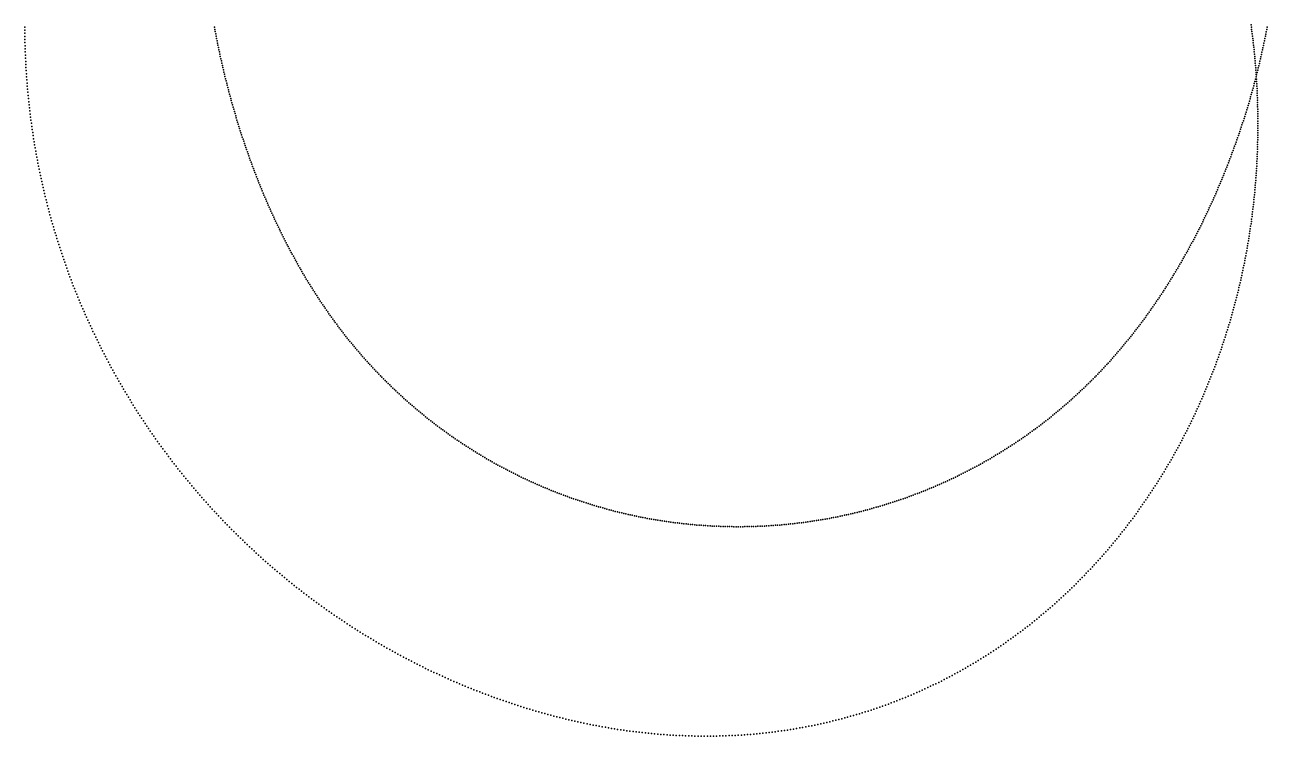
# Model space of a CAD drawing. Header units: metres. Extents: x -101 to 77, y -100 to 101.
# Drawn here: x -100.8 to 74.7, y -100.2 to 0.3 of the extents above; entities that cross this region are included whole.
import ezdxf

# ---------------------------------------------------------------- set-up
doc = ezdxf.new("R2010")
doc.units = ezdxf.units.M

msp = doc.modelspace()

# ---------------------------------------------------------------- linework, layer by layer
for p in [(-100.81, 0), (-100.81, 0), (72.45, 0.32), (72.45, 0.32), (-100.81, -0.44), (-100.81, -0.44), (-100.81, -0.88), (-100.81, -0.88), (-100.8, -1.32), (-100.8, -1.32), (-74.02, 0), (-73.96, -0.32), (-73.9, -0.64), (-73.84, -0.97), (-73.78, -1.29), (-73.72, -1.61), (72.49, 0), (72.49, 0), (72.53, -0.32), (72.53, -0.32), (72.57, -0.63), (72.57, -0.63), (72.61, -0.95), (72.61, -0.95), (72.65, -1.27), (72.65, -1.27), (72.69, -1.59), (72.69, -1.59), (74.4, -1.62), (74.47, -1.3), (74.53, -0.98), (74.6, -0.65), (74.66, -0.33), (74.72, 0), (-100.79, -1.76), (-100.79, -1.76), (-100.79, -2.2), (-100.79, -2.2), (-100.77, -2.64), (-100.77, -2.64), (-100.76, -3.08), (-100.76, -3.08), (-73.65, -1.93), (-73.59, -2.25), (-73.52, -2.57), (-73.46, -2.89), (-73.39, -3.2), (72.73, -1.9), (72.73, -1.9), (72.76, -2.22), (72.76, -2.22), (72.8, -2.54), (72.8, -2.54), (72.83, -2.86), (72.83, -2.86), (72.87, -3.18), (72.87, -3.18), (72.9, -3.5), (72.9, -3.5), (74.06, -3.23), (74.13, -2.91), (74.2, -2.59), (74.27, -2.27), (74.34, -1.95), (-100.75, -3.52), (-100.75, -3.52), (-100.73, -3.96), (-100.73, -3.96), (-100.71, -4.4), (-100.71, -4.4), (-100.69, -4.84), (-100.69, -4.84), (-73.32, -3.52), (-73.25, -3.84), (-73.19, -4.16), (-73.12, -4.47), (-73.04, -4.79), (-72.97, -5.1), (72.93, -3.82), (72.93, -3.82), (72.96, -4.14), (72.96, -4.14), (72.99, -4.46), (72.99, -4.46), (73.02, -4.79), (73.02, -4.79), (73.05, -5.11), (73.05, -5.11), (73.62, -5.15), (73.7, -4.83), (73.77, -4.51), (73.85, -4.19), (73.92, -3.87), (73.99, -3.55), (-100.67, -5.28), (-100.67, -5.28), (-100.65, -5.72), (-100.65, -5.72), (-100.62, -6.15), (-100.62, -6.15), (-100.59, -6.59), (-100.59, -6.59), (-72.9, -5.42), (-72.83, -5.73), (-72.75, -6.05), (-72.68, -6.36), (-72.6, -6.67), (-72.53, -6.98), (73.07, -5.43), (73.07, -5.43), (73.1, -5.75), (73.1, -5.75), (73.12, -6.08), (73.12, -6.08), (73.15, -6.4), (73.15, -6.4), (73.17, -6.72), (73.17, -6.72), (73.23, -6.73), (73.31, -6.41), (73.39, -6.1), (73.47, -5.78), (73.55, -5.47), (-100.56, -7.03), (-100.56, -7.03), (-100.53, -7.47), (-100.53, -7.47), (-100.5, -7.91), (-100.5, -7.91), (-100.46, -8.35), (-100.46, -8.35), (-72.45, -7.3), (-72.37, -7.61), (-72.29, -7.92), (-72.22, -8.23), (-72.14, -8.54), (72.74, -8.61), (72.82, -8.3), (72.9, -7.98), (72.99, -7.67), (73.07, -7.36), (73.15, -7.04), (73.19, -7.05), (73.19, -7.05), (73.21, -7.37), (73.21, -7.37), (73.23, -7.7), (73.23, -7.7), (73.25, -8.02), (73.25, -8.02), (73.27, -8.35), (73.27, -8.35), (73.29, -8.67), (73.29, -8.67), (-100.43, -8.79), (-100.43, -8.79), (-100.39, -9.22), (-100.39, -9.22), (-100.35, -9.66), (-100.35, -9.66), (-100.3, -10.1), (-100.3, -10.1), (-72.05, -8.85), (-71.97, -9.16), (-71.89, -9.46), (-71.81, -9.77), (-71.72, -10.08), (-71.64, -10.39), (72.21, -10.47), (72.3, -10.16), (72.39, -9.85), (72.48, -9.54), (72.56, -9.23), (72.65, -8.92), (73.3, -9), (73.3, -9), (73.32, -9.33), (73.32, -9.33), (73.33, -9.65), (73.33, -9.65), (73.34, -9.98), (73.34, -9.98), (73.35, -10.31), (73.35, -10.31), (-100.26, -10.54), (-100.26, -10.54), (-100.21, -10.97), (-100.21, -10.97), (-100.16, -11.41), (-100.16, -11.41), (-100.11, -11.85), (-100.11, -11.85), (-100.06, -12.29), (-100.06, -12.29), (-71.55, -10.69), (-71.47, -11), (-71.38, -11.31), (-71.29, -11.61), (-71.2, -11.92), (-71.11, -12.22), (71.75, -12.01), (71.84, -11.7), (71.93, -11.39), (72.03, -11.09), (72.12, -10.78), (73.37, -10.64), (73.37, -10.64), (73.38, -10.97), (73.38, -10.97), (73.38, -11.29), (73.38, -11.29), (73.39, -11.62), (73.39, -11.62), (73.4, -11.95), (73.4, -11.95), (73.4, -12.28), (73.4, -12.28), (-100, -12.72), (-100, -12.72), (-99.95, -13.16), (-99.95, -13.16), (-99.89, -13.59), (-99.89, -13.59), (-99.83, -14.03), (-99.83, -14.03), (-71.02, -12.52), (-70.93, -12.83), (-70.84, -13.13), (-70.75, -13.43), (-70.66, -13.73), (-70.56, -14.04), (71.16, -13.83), (71.26, -13.53), (71.36, -13.23), (71.46, -12.92), (71.56, -12.62), (71.65, -12.31), (73.41, -12.61), (73.41, -12.61), (73.41, -12.94), (73.41, -12.94), (73.41, -13.28), (73.41, -13.28), (73.41, -13.61), (73.41, -13.61), (73.41, -13.94), (73.41, -13.94), (-99.77, -14.47), (-99.77, -14.47), (-99.7, -14.9), (-99.7, -14.9), (-99.64, -15.34), (-99.64, -15.34), (-99.57, -15.77), (-99.57, -15.77), (-70.47, -14.34), (-70.37, -14.64), (-70.28, -14.94), (-70.18, -15.24), (-70.08, -15.54), (70.55, -15.64), (70.66, -15.34), (70.76, -15.04), (70.86, -14.74), (70.96, -14.44), (71.06, -14.14), (73.4, -15.27), (73.4, -15.27), (73.4, -15.6), (73.4, -15.6), (73.41, -14.27), (73.41, -14.27), (73.41, -14.6), (73.41, -14.6), (73.41, -14.93), (73.41, -14.93), (-99.5, -16.2), (-99.5, -16.2), (-99.43, -16.64), (-99.43, -16.64), (-99.35, -17.07), (-99.35, -17.07), (-99.28, -17.51), (-99.28, -17.51), (-69.98, -15.84), (-69.88, -16.13), (-69.78, -16.43), (-69.68, -16.73), (-69.58, -17.03), (-69.48, -17.32), (69.91, -17.43), (70.02, -17.13), (70.13, -16.84), (70.24, -16.54), (70.34, -16.24), (70.45, -15.94), (73.35, -17.27), (73.35, -17.27), (73.37, -16.94), (73.37, -16.94), (73.38, -16.27), (73.38, -16.27), (73.38, -16.6), (73.38, -16.6), (73.39, -15.93), (73.39, -15.93), (-99.2, -17.94), (-99.2, -17.94), (-99.12, -18.37), (-99.12, -18.37), (-99.04, -18.8), (-99.04, -18.8), (-98.96, -19.24), (-98.96, -19.24), (-69.37, -17.62), (-69.27, -17.91), (-69.17, -18.21), (-69.06, -18.5), (-68.95, -18.8), (-68.85, -19.09), (69.25, -19.2), (69.36, -18.91), (69.47, -18.61), (69.58, -18.32), (69.69, -18.02), (69.8, -17.73), (73.27, -19.29), (73.27, -19.29), (73.28, -18.95), (73.28, -18.95), (73.3, -18.62), (73.3, -18.62), (73.32, -18.28), (73.32, -18.28), (73.33, -17.94), (73.33, -17.94), (73.34, -17.61), (73.34, -17.61), (-98.87, -19.67), (-98.87, -19.67), (-98.79, -20.1), (-98.79, -20.1), (-98.7, -20.53), (-98.7, -20.53), (-98.61, -20.96), (-98.61, -20.96), (-68.74, -19.39), (-68.63, -19.68), (-68.52, -19.97), (-68.41, -20.26), (-68.3, -20.56), (-68.19, -20.85), (68.55, -20.96), (68.67, -20.67), (68.78, -20.37), (68.9, -20.08), (69.02, -19.79), (69.13, -19.5), (73.16, -20.98), (73.16, -20.98), (73.18, -20.64), (73.18, -20.64), (73.21, -20.3), (73.21, -20.3), (73.23, -19.96), (73.23, -19.96), (73.25, -19.63), (73.25, -19.63), (-98.51, -21.39), (-98.51, -21.39), (-98.42, -21.82), (-98.42, -21.82), (-98.32, -22.25), (-98.32, -22.25), (-98.23, -22.68), (-98.23, -22.68), (-68.07, -21.14), (-67.96, -21.43), (-67.85, -21.72), (-67.73, -22.01), (-67.61, -22.3), (-67.5, -22.58), (67.82, -22.69), (67.95, -22.4), (68.07, -22.12), (68.19, -21.83), (68.31, -21.54), (68.43, -21.25), (73.02, -22.67), (73.02, -22.67), (73.05, -22.33), (73.05, -22.33), (73.08, -22), (73.08, -22), (73.11, -21.66), (73.11, -21.66), (73.14, -21.32), (73.14, -21.32), (-98.13, -23.11), (-98.13, -23.11), (-98.02, -23.53), (-98.02, -23.53), (-97.92, -23.96), (-97.92, -23.96), (-97.81, -24.39), (-97.81, -24.39), (-67.38, -22.87), (-67.26, -23.16), (-67.14, -23.45), (-67.02, -23.73), (-66.9, -24.02), (-66.78, -24.31), (67.07, -24.41), (67.2, -24.13), (67.32, -23.84), (67.45, -23.55), (67.57, -23.27), (67.7, -22.98), (72.86, -24.38), (72.86, -24.38), (72.9, -24.04), (72.9, -24.04), (72.93, -23.7), (72.93, -23.7), (72.96, -23.36), (72.96, -23.36), (72.99, -23.01), (72.99, -23.01), (-97.71, -24.81), (-97.71, -24.81), (-97.6, -25.24), (-97.6, -25.24), (-97.49, -25.67), (-97.49, -25.67), (-97.37, -26.09), (-97.37, -26.09), (-66.66, -24.59), (-66.53, -24.88), (-66.41, -25.16), (-66.28, -25.44), (-66.16, -25.73), (-66.03, -26.01), (-65.9, -26.29), (66.28, -26.11), (66.42, -25.83), (66.55, -25.55), (66.68, -25.26), (66.81, -24.98), (66.94, -24.69), (72.66, -26.09), (72.66, -26.09), (72.71, -25.75), (72.71, -25.75), (72.75, -25.4), (72.75, -25.4), (72.79, -25.06), (72.79, -25.06), (72.82, -24.72), (72.82, -24.72), (-97.26, -26.52), (-97.26, -26.52), (-97.14, -26.94), (-97.14, -26.94), (-97.02, -27.36), (-97.02, -27.36), (-96.9, -27.79), (-96.9, -27.79), (-65.78, -26.58), (-65.65, -26.86), (-65.52, -27.14), (-65.39, -27.42), (-65.25, -27.7), (-65.12, -27.98), (65.33, -28.07), (65.47, -27.79), (65.61, -27.51), (65.74, -27.23), (65.88, -26.95), (66.02, -26.67), (66.15, -26.39), (72.44, -27.81), (72.44, -27.81), (72.49, -27.46), (72.49, -27.46), (72.53, -27.12), (72.53, -27.12), (72.58, -26.78), (72.58, -26.78), (72.62, -26.43), (72.62, -26.43), (-96.78, -28.21), (-96.78, -28.21), (-96.66, -28.63), (-96.66, -28.63), (-96.53, -29.05), (-96.53, -29.05), (-96.4, -29.47), (-96.4, -29.47), (-64.99, -28.26), (-64.85, -28.54), (-64.72, -28.81), (-64.58, -29.09), (-64.44, -29.37), (-64.31, -29.65), (64.49, -29.73), (64.63, -29.45), (64.77, -29.18), (64.91, -28.9), (65.05, -28.62), (65.19, -28.35), (72.18, -29.53), (72.18, -29.53), (72.23, -29.18), (72.23, -29.18), (72.29, -28.84), (72.29, -28.84), (72.34, -28.49), (72.34, -28.49), (72.39, -28.15), (72.39, -28.15), (-96.28, -29.89), (-96.28, -29.89), (-96.14, -30.31), (-96.14, -30.31), (-96.01, -30.73), (-96.01, -30.73), (-95.88, -31.15), (-95.88, -31.15), (-95.74, -31.57), (-95.74, -31.57), (-64.17, -29.92), (-64.03, -30.2), (-63.89, -30.47), (-63.74, -30.75), (-63.6, -31.02), (-63.46, -31.29), (-63.31, -31.57), (63.61, -31.37), (63.76, -31.1), (63.9, -30.82), (64.05, -30.55), (64.2, -30.28), (64.34, -30), (71.89, -31.26), (71.89, -31.26), (71.95, -30.91), (71.95, -30.91), (72.01, -30.57), (72.01, -30.57), (72.07, -30.22), (72.07, -30.22), (72.12, -29.87), (72.12, -29.87), (-95.6, -31.99), (-95.6, -31.99), (-95.46, -32.4), (-95.46, -32.4), (-95.32, -32.82), (-95.32, -32.82), (-95.17, -33.24), (-95.17, -33.24), (-63.17, -31.84), (-63.02, -32.11), (-62.87, -32.38), (-62.73, -32.65), (-62.58, -32.92), (-62.43, -33.19), (62.55, -33.26), (62.7, -32.99), (62.85, -32.72), (63.01, -32.45), (63.16, -32.18), (63.31, -31.91), (63.46, -31.64), (71.5, -33.34), (71.5, -33.34), (71.56, -32.99), (71.56, -32.99), (71.63, -32.64), (71.63, -32.64), (71.7, -32.3), (71.7, -32.3), (71.76, -31.95), (71.76, -31.95), (71.83, -31.6), (71.83, -31.6), (-95.03, -33.65), (-95.03, -33.65), (-94.88, -34.07), (-94.88, -34.07), (-94.73, -34.48), (-94.73, -34.48), (-94.58, -34.89), (-94.58, -34.89), (-62.28, -33.46), (-62.13, -33.73), (-61.97, -34), (-61.82, -34.27), (-61.66, -34.53), (-61.51, -34.8), (-61.35, -35.07), (61.6, -34.85), (61.76, -34.59), (61.92, -34.32), (62.08, -34.06), (62.23, -33.79), (62.39, -33.52), (71.13, -35.08), (71.13, -35.08), (71.21, -34.73), (71.21, -34.73), (71.28, -34.38), (71.28, -34.38), (71.35, -34.03), (71.35, -34.03), (71.43, -33.69), (71.43, -33.69), (-94.43, -35.3), (-94.43, -35.3), (-94.27, -35.72), (-94.27, -35.72), (-94.11, -36.13), (-94.11, -36.13), (-93.96, -36.54), (-93.96, -36.54), (-61.19, -35.33), (-61.04, -35.6), (-60.88, -35.86), (-60.72, -36.12), (-60.55, -36.38), (-60.39, -36.65), (60.46, -36.69), (60.63, -36.43), (60.79, -36.17), (60.96, -35.91), (61.12, -35.64), (61.28, -35.38), (61.44, -35.12), (70.73, -36.82), (70.73, -36.82), (70.82, -36.47), (70.82, -36.47), (70.9, -36.12), (70.9, -36.12), (70.98, -35.78), (70.98, -35.78), (71.05, -35.43), (71.05, -35.43), (-93.79, -36.95), (-93.79, -36.95), (-93.63, -37.36), (-93.63, -37.36), (-93.47, -37.76), (-93.47, -37.76), (-93.3, -38.17), (-93.3, -38.17), (-93.14, -38.58), (-93.14, -38.58), (-60.23, -36.91), (-60.06, -37.17), (-59.9, -37.43), (-59.73, -37.69), (-59.57, -37.95), (-59.4, -38.21), (-59.23, -38.46), (59.28, -38.5), (59.45, -38.24), (59.62, -37.98), (59.79, -37.72), (59.96, -37.47), (60.13, -37.21), (60.3, -36.95), (70.3, -38.57), (70.3, -38.57), (70.39, -38.22), (70.39, -38.22), (70.48, -37.87), (70.48, -37.87), (70.56, -37.52), (70.56, -37.52), (70.65, -37.17), (70.65, -37.17), (-92.97, -38.98), (-92.97, -38.98), (-92.8, -39.39), (-92.8, -39.39), (-92.62, -39.79), (-92.62, -39.79), (-92.45, -40.2), (-92.45, -40.2), (-59.06, -38.72), (-58.89, -38.98), (-58.72, -39.23), (-58.54, -39.49), (-58.37, -39.74), (-58.19, -39.99), (-58.02, -40.25), (58.05, -40.27), (58.23, -40.02), (58.4, -39.77), (58.58, -39.51), (58.76, -39.26), (58.93, -39.01), (59.1, -38.75), (69.83, -40.32), (69.83, -40.32), (69.93, -39.97), (69.93, -39.97), (70.02, -39.62), (70.02, -39.62), (70.11, -39.27), (70.11, -39.27), (70.21, -38.92), (70.21, -38.92), (-92.27, -40.6), (-92.27, -40.6), (-92.09, -41), (-92.09, -41), (-91.91, -41.4), (-91.91, -41.4), (-91.73, -41.8), (-91.73, -41.8), (-57.84, -40.5), (-57.66, -40.75), (-57.48, -41), (-57.3, -41.25), (-57.12, -41.5), (-56.94, -41.75), (-56.75, -42), (56.77, -42.01), (56.96, -41.76), (57.14, -41.52), (57.33, -41.27), (57.51, -41.02), (57.69, -40.77), (57.87, -40.52), (69.32, -42.07), (69.32, -42.07), (69.43, -41.72), (69.43, -41.72), (69.53, -41.37), (69.53, -41.37), (69.63, -41.02), (69.63, -41.02), (69.73, -40.67), (69.73, -40.67), (-91.55, -42.2), (-91.55, -42.2), (-91.36, -42.6), (-91.36, -42.6), (-91.18, -43), (-91.18, -43), (-90.99, -43.4), (-90.99, -43.4), (-90.8, -43.8), (-90.8, -43.8), (-56.57, -42.24), (-56.38, -42.49), (-56.2, -42.73), (-56.01, -42.98), (-55.82, -43.22), (-55.63, -43.47), (-55.44, -43.71), (55.45, -43.72), (55.64, -43.47), (55.84, -43.23), (56.02, -42.99), (56.21, -42.75), (56.4, -42.5), (56.59, -42.26), (68.78, -43.82), (68.78, -43.82), (68.89, -43.47), (68.89, -43.47), (69, -43.12), (69, -43.12), (69.11, -42.77), (69.11, -42.77), (69.22, -42.42), (69.22, -42.42), (-90.61, -44.19), (-90.61, -44.19), (-90.41, -44.59), (-90.41, -44.59), (-90.22, -44.98), (-90.22, -44.98), (-90.02, -45.37), (-90.02, -45.37), (-55.25, -43.95), (-55.06, -44.19), (-54.87, -44.43), (-54.67, -44.67), (-54.48, -44.91), (-54.28, -45.14), (-54.08, -45.38), (-53.88, -45.62), (53.89, -45.62), (54.08, -45.38), (54.28, -45.15), (54.48, -44.91), (54.68, -44.67), (54.87, -44.44), (55.07, -44.2), (55.26, -43.96), (68.2, -45.57), (68.2, -45.57), (68.32, -45.22), (68.32, -45.22), (68.43, -44.87), (68.43, -44.87), (68.55, -44.52), (68.55, -44.52), (68.66, -44.17), (68.66, -44.17), (-89.82, -45.77), (-89.82, -45.77), (-89.62, -46.16), (-89.62, -46.16), (-89.42, -46.55), (-89.42, -46.55), (-89.22, -46.94), (-89.22, -46.94), (-89.01, -47.33), (-89.01, -47.33), (-53.68, -45.85), (-53.48, -46.08), (-53.28, -46.32), (-53.08, -46.55), (-52.87, -46.78), (-52.67, -47.01), (-52.46, -47.24), (52.47, -47.24), (52.67, -47.01), (52.88, -46.78), (53.08, -46.55), (53.28, -46.32), (53.49, -46.09), (53.69, -45.85), (67.58, -47.32), (67.58, -47.32), (67.7, -46.97), (67.7, -46.97), (67.83, -46.62), (67.83, -46.62), (67.95, -46.27), (67.95, -46.27), (68.07, -45.92), (68.07, -45.92), (-88.8, -47.72), (-88.8, -47.72), (-88.59, -48.1), (-88.59, -48.1), (-88.38, -48.49), (-88.38, -48.49), (-88.17, -48.87), (-88.17, -48.87), (-52.26, -47.47), (-52.05, -47.7), (-51.84, -47.92), (-51.63, -48.15), (-51.42, -48.37), (-51.21, -48.6), (-51, -48.82), (-50.78, -49.04), (50.78, -49.04), (51, -48.82), (51.21, -48.6), (51.42, -48.37), (51.63, -48.15), (51.84, -47.92), (52.05, -47.7), (52.26, -47.47), (66.92, -49.06), (66.92, -49.06), (67.05, -48.71), (67.05, -48.71), (67.18, -48.37), (67.18, -48.37), (67.32, -48.02), (67.32, -48.02), (67.45, -47.67), (67.45, -47.67), (-87.96, -49.26), (-87.96, -49.26), (-87.74, -49.64), (-87.74, -49.64), (-87.52, -50.02), (-87.52, -50.02), (-87.3, -50.4), (-87.3, -50.4), (-87.08, -50.79), (-87.08, -50.79), (-50.57, -49.26), (-50.35, -49.48), (-50.14, -49.7), (-49.92, -49.92), (-49.7, -50.14), (-49.48, -50.35), (-49.26, -50.57), (-49.04, -50.78), (49.04, -50.78), (49.26, -50.57), (49.48, -50.35), (49.7, -50.14), (49.92, -49.92), (50.14, -49.7), (50.35, -49.48), (50.57, -49.26), (66.22, -50.81), (66.22, -50.81), (66.36, -50.46), (66.36, -50.46), (66.5, -50.11), (66.5, -50.11), (66.64, -49.76), (66.64, -49.76), (66.78, -49.41), (66.78, -49.41), (-86.86, -51.16), (-86.86, -51.16), (-86.64, -51.54), (-86.64, -51.54), (-86.41, -51.92), (-86.41, -51.92), (-86.18, -52.3), (-86.18, -52.3), (-48.82, -51), (-48.6, -51.21), (-48.37, -51.42), (-48.15, -51.63), (-47.92, -51.84), (-47.7, -52.05), (-47.47, -52.26), (-47.24, -52.46), (47.24, -52.46), (47.47, -52.26), (47.7, -52.05), (47.92, -51.84), (48.15, -51.63), (48.37, -51.42), (48.6, -51.21), (48.82, -51), (65.47, -52.55), (65.47, -52.55), (65.63, -52.2), (65.63, -52.2), (65.78, -51.85), (65.78, -51.85), (65.92, -51.51), (65.92, -51.51), (66.07, -51.16), (66.07, -51.16), (-85.95, -52.67), (-85.95, -52.67), (-85.72, -53.05), (-85.72, -53.05), (-85.49, -53.42), (-85.49, -53.42), (-85.26, -53.79), (-85.26, -53.79), (-85.02, -54.16), (-85.02, -54.16), (-47.01, -52.67), (-46.78, -52.87), (-46.55, -53.08), (-46.32, -53.28), (-46.08, -53.48), (-45.85, -53.68), (-45.62, -53.88), (-45.38, -54.08), (-45.14, -54.28), (45.14, -54.28), (45.38, -54.08), (45.62, -53.88), (45.85, -53.68), (46.08, -53.48), (46.32, -53.28), (46.55, -53.08), (46.78, -52.87), (47.01, -52.67), (64.69, -54.28), (64.69, -54.28), (64.85, -53.94), (64.85, -53.94), (65.01, -53.59), (65.01, -53.59), (65.17, -53.24), (65.17, -53.24), (65.32, -52.9), (65.32, -52.9), (-84.78, -54.54), (-84.78, -54.54), (-84.55, -54.9), (-84.55, -54.9), (-84.31, -55.27), (-84.31, -55.27), (-84.06, -55.64), (-84.06, -55.64), (-83.82, -56.01), (-83.82, -56.01), (-44.91, -54.48), (-44.67, -54.67), (-44.43, -54.86), (-44.19, -55.06), (-43.95, -55.25), (-43.71, -55.44), (-43.46, -55.63), (-43.22, -55.82), (-42.98, -56.01), (42.98, -56.01), (43.22, -55.82), (43.46, -55.63), (43.71, -55.44), (43.95, -55.25), (44.19, -55.06), (44.43, -54.86), (44.67, -54.67), (44.91, -54.48), (63.87, -56.01), (63.87, -56.01), (64.04, -55.67), (64.04, -55.67), (64.2, -55.32), (64.2, -55.32), (64.37, -54.98), (64.37, -54.98), (64.53, -54.63), (64.53, -54.63), (-83.57, -56.37), (-83.57, -56.37), (-83.33, -56.74), (-83.33, -56.74), (-83.08, -57.1), (-83.08, -57.1), (-82.83, -57.46), (-82.83, -57.46), (-82.58, -57.82), (-82.58, -57.82), (-42.73, -56.2), (-42.49, -56.38), (-42.24, -56.57), (-41.99, -56.75), (-41.75, -56.93), (-41.5, -57.11), (-41.25, -57.3), (-41, -57.47), (-40.75, -57.65), (-40.49, -57.83), (40.49, -57.83), (40.75, -57.65), (41, -57.47), (41.25, -57.3), (41.5, -57.11), (41.75, -56.93), (41.99, -56.75), (42.24, -56.57), (42.49, -56.38), (42.73, -56.2), (63, -57.73), (63, -57.73), (63.18, -57.39), (63.18, -57.39), (63.36, -57.05), (63.36, -57.05), (63.53, -56.7), (63.53, -56.7), (63.7, -56.36), (63.7, -56.36), (-82.33, -58.18), (-82.33, -58.18), (-82.07, -58.54), (-82.07, -58.54), (-81.81, -58.9), (-81.81, -58.9), (-81.56, -59.25), (-81.56, -59.25), (-81.3, -59.61), (-81.3, -59.61), (-40.24, -58.01), (-39.99, -58.18), (-39.73, -58.36), (-39.48, -58.53), (-39.22, -58.7), (-38.97, -58.87), (-38.71, -59.04), (-38.45, -59.21), (-38.19, -59.38), (-37.93, -59.54), (37.93, -59.54), (38.19, -59.38), (38.45, -59.21), (38.71, -59.04), (38.97, -58.87), (39.22, -58.7), (39.48, -58.53), (39.73, -58.36), (39.99, -58.18), (40.24, -58.01), (62.09, -59.44), (62.09, -59.44), (62.28, -59.1), (62.28, -59.1), (62.46, -58.76), (62.46, -58.76), (62.65, -58.42), (62.65, -58.42), (62.83, -58.08), (62.83, -58.08), (-81.04, -59.96), (-81.04, -59.96), (-80.77, -60.32), (-80.77, -60.32), (-80.51, -60.67), (-80.51, -60.67), (-80.24, -61.02), (-80.24, -61.02), (-79.98, -61.37), (-79.98, -61.37), (-37.67, -59.71), (-37.41, -59.87), (-37.15, -60.03), (-36.89, -60.19), (-36.62, -60.36), (-36.36, -60.51), (-36.1, -60.67), (-35.83, -60.83), (-35.57, -60.99), (-35.3, -61.14), (-35.03, -61.29), (35.03, -61.29), (35.3, -61.14), (35.57, -60.99), (35.83, -60.83), (36.1, -60.67), (36.36, -60.51), (36.62, -60.36), (36.89, -60.19), (37.15, -60.03), (37.41, -59.87), (37.67, -59.71), (61.14, -61.14), (61.14, -61.14), (61.34, -60.8), (61.34, -60.8), (61.53, -60.46), (61.53, -60.46), (61.72, -60.12), (61.72, -60.12), (61.91, -59.78), (61.91, -59.78), (-79.71, -61.72), (-79.71, -61.72), (-79.44, -62.06), (-79.44, -62.06), (-79.17, -62.41), (-79.17, -62.41), (-78.89, -62.76), (-78.89, -62.76), (-78.62, -63.1), (-78.62, -63.1), (-34.76, -61.45), (-34.5, -61.6), (-34.23, -61.75), (-33.96, -61.9), (-33.69, -62.04), (-33.42, -62.19), (-33.14, -62.33), (-32.87, -62.48), (-32.6, -62.62), (-32.32, -62.76), (-32.05, -62.9), (-31.78, -63.04), (-31.5, -63.18), (31.5, -63.18), (31.78, -63.04), (32.05, -62.9), (32.32, -62.76), (32.6, -62.62), (32.87, -62.48), (33.14, -62.33), (33.42, -62.19), (33.69, -62.04), (33.96, -61.9), (34.23, -61.75), (34.5, -61.6), (34.76, -61.45), (59.94, -63.17), (59.94, -63.17), (60.15, -62.83), (60.15, -62.83), (60.35, -62.49), (60.35, -62.49), (60.55, -62.16), (60.55, -62.16), (60.75, -61.82), (60.75, -61.82), (60.95, -61.48), (60.95, -61.48), (-78.34, -63.44), (-78.34, -63.44), (-78.07, -63.78), (-78.07, -63.78), (-77.79, -64.12), (-77.79, -64.12), (-77.51, -64.46), (-77.51, -64.46), (-77.22, -64.8), (-77.22, -64.8), (-31.22, -63.32), (-30.95, -63.45), (-30.67, -63.59), (-30.39, -63.72), (-30.11, -63.85), (-29.84, -63.98), (-29.56, -64.11), (-29.28, -64.24), (-29, -64.37), (-28.71, -64.49), (-28.43, -64.62), (-28.15, -64.74), (-27.87, -64.86), (27.87, -64.86), (28.15, -64.74), (28.43, -64.62), (28.71, -64.49), (29, -64.37), (29.28, -64.24), (29.56, -64.11), (29.84, -63.98), (30.11, -63.85), (30.39, -63.72), (30.67, -63.59), (30.95, -63.45), (31.22, -63.32), (58.89, -64.84), (58.89, -64.84), (59.11, -64.5), (59.11, -64.5), (59.32, -64.17), (59.32, -64.17), (59.53, -63.84), (59.53, -63.84), (59.74, -63.5), (59.74, -63.5), (-76.94, -65.14), (-76.94, -65.14), (-76.66, -65.47), (-76.66, -65.47), (-76.37, -65.8), (-76.37, -65.8), (-76.08, -66.14), (-76.08, -66.14), (-75.79, -66.47), (-75.79, -66.47), (-27.58, -64.99), (-27.3, -65.11), (-27.02, -65.22), (-26.73, -65.34), (-26.45, -65.46), (-26.16, -65.57), (-25.87, -65.69), (-25.59, -65.8), (-25.3, -65.91), (-25.01, -66.02), (-24.72, -66.13), (-24.44, -66.23), (-24.15, -66.34), (-23.86, -66.45), (-23.57, -66.55), (-23.28, -66.65), (23.28, -66.65), (23.57, -66.55), (23.86, -66.45), (24.15, -66.34), (24.44, -66.23), (24.72, -66.13), (25.01, -66.02), (25.3, -65.91), (25.59, -65.8), (25.87, -65.69), (26.16, -65.57), (26.45, -65.46), (26.73, -65.34), (27.02, -65.22), (27.3, -65.11), (27.58, -64.99), (57.8, -66.49), (57.8, -66.49), (58.02, -66.16), (58.02, -66.16), (58.24, -65.83), (58.24, -65.83), (58.46, -65.5), (58.46, -65.5), (58.68, -65.17), (58.68, -65.17), (-75.5, -66.8), (-75.5, -66.8), (-75.21, -67.13), (-75.21, -67.13), (-74.92, -67.45), (-74.92, -67.45), (-74.62, -67.78), (-74.62, -67.78), (-74.32, -68.11), (-74.32, -68.11), (-74.03, -68.43), (-74.03, -68.43), (-22.98, -66.75), (-22.69, -66.85), (-22.4, -66.95), (-22.11, -67.05), (-21.82, -67.14), (-21.52, -67.24), (-21.23, -67.33), (-20.94, -67.42), (-20.64, -67.51), (-20.35, -67.6), (-20.05, -67.69), (-19.76, -67.78), (-19.46, -67.86), (-19.16, -67.95), (-18.87, -68.03), (-18.57, -68.11), (-18.27, -68.19), (-17.97, -68.27), (-17.68, -68.35), (-17.38, -68.43), (17.38, -68.43), (17.68, -68.35), (17.97, -68.27), (18.27, -68.19), (18.57, -68.11), (18.87, -68.03), (19.16, -67.95), (19.46, -67.86), (19.76, -67.78), (20.05, -67.69), (20.35, -67.6), (20.64, -67.51), (20.94, -67.42), (21.23, -67.33), (21.52, -67.24), (21.82, -67.14), (22.11, -67.05), (22.4, -66.95), (22.69, -66.85), (22.98, -66.75), (56.43, -68.45), (56.43, -68.45), (56.66, -68.13), (56.66, -68.13), (56.89, -67.8), (56.89, -67.8), (57.12, -67.48), (57.12, -67.48), (57.35, -67.15), (57.35, -67.15), (57.58, -66.82), (57.58, -66.82), (-73.73, -68.75), (-73.73, -68.75), (-73.43, -69.07), (-73.43, -69.07), (-73.12, -69.39), (-73.12, -69.39), (-72.82, -69.71), (-72.82, -69.71), (-72.52, -70.03), (-72.52, -70.03), (-17.08, -68.5), (-16.78, -68.57), (-16.48, -68.65), (-16.18, -68.72), (-15.88, -68.79), (-15.58, -68.86), (-15.28, -68.92), (-14.98, -68.99), (-14.68, -69.06), (-14.38, -69.12), (-14.07, -69.18), (-13.77, -69.24), (-13.47, -69.3), (-13.17, -69.36), (-12.87, -69.42), (-12.56, -69.47), (-12.26, -69.53), (-11.96, -69.58), (-11.65, -69.63), (-11.35, -69.68), (-11.04, -69.73), (-10.74, -69.78), (-10.44, -69.82), (-10.13, -69.87), (-9.83, -69.91), (-9.52, -69.95), (-9.21, -69.99), (-8.91, -70.03), (-8.6, -70.07), (-8.3, -70.11), (-7.99, -70.14), (-7.69, -70.18), (-7.38, -70.21), (7.38, -70.21), (7.69, -70.18), (7.99, -70.14), (8.3, -70.11), (8.6, -70.07), (8.91, -70.03), (9.21, -69.99), (9.52, -69.95), (9.83, -69.91), (10.13, -69.87), (10.44, -69.82), (10.74, -69.78), (11.04, -69.73), (11.35, -69.68), (11.65, -69.63), (11.96, -69.58), (12.26, -69.53), (12.56, -69.47), (12.87, -69.42), (13.17, -69.36), (13.47, -69.3), (13.77, -69.24), (14.07, -69.18), (14.38, -69.12), (14.68, -69.06), (14.98, -68.99), (15.28, -68.92), (15.58, -68.86), (15.88, -68.79), (16.18, -68.72), (16.48, -68.65), (16.78, -68.57), (17.08, -68.5), (55.24, -70.07), (55.24, -70.07), (55.48, -69.75), (55.48, -69.75), (55.72, -69.42), (55.72, -69.42), (55.96, -69.1), (55.96, -69.1), (56.19, -68.78), (56.19, -68.78), (-72.21, -70.34), (-72.21, -70.34), (-71.9, -70.66), (-71.9, -70.66), (-71.59, -70.97), (-71.59, -70.97), (-71.28, -71.28), (-71.28, -71.28), (-70.97, -71.59), (-70.97, -71.59), (-70.66, -71.9), (-70.66, -71.9), (-7.07, -70.24), (-6.77, -70.27), (-6.46, -70.3), (-6.15, -70.33), (-5.85, -70.36), (-5.54, -70.38), (-5.23, -70.4), (-4.92, -70.43), (-4.62, -70.45), (-4.31, -70.47), (-4, -70.48), (-3.69, -70.5), (-3.39, -70.52), (-3.08, -70.53), (-2.77, -70.54), (-2.46, -70.55), (-2.16, -70.57), (-1.85, -70.57), (-1.54, -70.58), (-1.23, -70.59), (-0.92, -70.59), (-0.62, -70.6), (-0.31, -70.6), (0, -70.6), (0.31, -70.6), (0.62, -70.6), (0.92, -70.59), (1.23, -70.59), (1.54, -70.58), (1.85, -70.57), (2.16, -70.57), (2.46, -70.55), (2.77, -70.54), (3.08, -70.53), (3.39, -70.52), (3.69, -70.5), (4, -70.48), (4.31, -70.47), (4.62, -70.45), (4.92, -70.43), (5.23, -70.4), (5.54, -70.38), (5.85, -70.36), (6.15, -70.33), (6.46, -70.3), (6.77, -70.27), (7.07, -70.24), (54, -71.66), (54, -71.66), (54.25, -71.34), (54.25, -71.34), (54.5, -71.03), (54.5, -71.03), (54.75, -70.71), (54.75, -70.71), (54.99, -70.39), (54.99, -70.39), (-70.34, -72.21), (-70.34, -72.21), (-70.03, -72.52), (-70.03, -72.52), (-69.71, -72.82), (-69.71, -72.82), (-69.39, -73.12), (-69.39, -73.12), (-69.07, -73.43), (-69.07, -73.43), (52.46, -73.54), (52.46, -73.54), (52.72, -73.23), (52.72, -73.23), (52.98, -72.92), (52.98, -72.92), (53.24, -72.6), (53.24, -72.6), (53.49, -72.29), (53.49, -72.29), (53.75, -71.98), (53.75, -71.98), (-68.75, -73.73), (-68.75, -73.73), (-68.43, -74.03), (-68.43, -74.03), (-68.11, -74.32), (-68.11, -74.32), (-67.78, -74.62), (-67.78, -74.62), (-67.45, -74.92), (-67.45, -74.92), (-67.13, -75.21), (-67.13, -75.21), (50.85, -75.38), (50.85, -75.38), (51.12, -75.08), (51.12, -75.08), (51.39, -74.77), (51.39, -74.77), (51.66, -74.47), (51.66, -74.47), (51.93, -74.16), (51.93, -74.16), (52.19, -73.85), (52.19, -73.85), (-66.8, -75.5), (-66.8, -75.5), (-66.47, -75.79), (-66.47, -75.79), (-66.14, -76.08), (-66.14, -76.08), (-65.8, -76.37), (-65.8, -76.37), (-65.47, -76.66), (-65.47, -76.66), (-65.14, -76.94), (-65.14, -76.94), (-64.8, -77.22), (-64.8, -77.22), (49.17, -77.18), (49.17, -77.18), (49.45, -76.89), (49.45, -76.89), (49.74, -76.59), (49.74, -76.59), (50.02, -76.29), (50.02, -76.29), (50.29, -75.99), (50.29, -75.99), (50.57, -75.68), (50.57, -75.68), (-64.46, -77.51), (-64.46, -77.51), (-64.12, -77.79), (-64.12, -77.79), (-63.78, -78.07), (-63.78, -78.07), (-63.44, -78.34), (-63.44, -78.34), (-63.1, -78.62), (-63.1, -78.62), (-62.76, -78.89), (-62.76, -78.89), (47.43, -78.94), (47.43, -78.94), (47.73, -78.65), (47.73, -78.65), (48.02, -78.36), (48.02, -78.36), (48.31, -78.07), (48.31, -78.07), (48.6, -77.77), (48.6, -77.77), (48.89, -77.48), (48.89, -77.48), (-62.41, -79.17), (-62.41, -79.17), (-62.06, -79.44), (-62.06, -79.44), (-61.72, -79.71), (-61.72, -79.71), (-61.37, -79.98), (-61.37, -79.98), (-61.02, -80.24), (-61.02, -80.24), (-60.67, -80.51), (-60.67, -80.51), (45.63, -80.65), (45.63, -80.65), (45.93, -80.37), (45.93, -80.37), (46.24, -80.09), (46.24, -80.09), (46.54, -79.8), (46.54, -79.8), (46.84, -79.52), (46.84, -79.52), (47.14, -79.23), (47.14, -79.23), (-60.32, -80.77), (-60.32, -80.77), (-59.96, -81.04), (-59.96, -81.04), (-59.61, -81.3), (-59.61, -81.3), (-59.25, -81.56), (-59.25, -81.56), (-58.9, -81.81), (-58.9, -81.81), (-58.54, -82.07), (-58.54, -82.07), (-58.18, -82.33), (-58.18, -82.33), (43.76, -82.31), (43.76, -82.31), (44.08, -82.04), (44.08, -82.04), (44.39, -81.76), (44.39, -81.76), (44.71, -81.49), (44.71, -81.49), (45.02, -81.21), (45.02, -81.21), (45.32, -80.93), (45.32, -80.93), (-57.82, -82.58), (-57.82, -82.58), (-57.46, -82.83), (-57.46, -82.83), (-57.1, -83.08), (-57.1, -83.08), (-56.74, -83.33), (-56.74, -83.33), (-56.37, -83.57), (-56.37, -83.57), (-56.01, -83.82), (-56.01, -83.82), (-55.64, -84.06), (-55.64, -84.06), (41.51, -84.18), (41.51, -84.18), (41.84, -83.91), (41.84, -83.91), (42.16, -83.65), (42.16, -83.65), (42.49, -83.39), (42.49, -83.39), (42.81, -83.12), (42.81, -83.12), (43.13, -82.85), (43.13, -82.85), (43.45, -82.58), (43.45, -82.58), (-55.27, -84.31), (-55.27, -84.31), (-54.9, -84.55), (-54.9, -84.55), (-54.54, -84.78), (-54.54, -84.78), (-54.16, -85.02), (-54.16, -85.02), (-53.79, -85.26), (-53.79, -85.26), (-53.42, -85.49), (-53.42, -85.49), (-53.05, -85.72), (-53.05, -85.72), (-52.67, -85.95), (-52.67, -85.95), (39.18, -85.96), (39.18, -85.96), (39.51, -85.71), (39.51, -85.71), (39.85, -85.46), (39.85, -85.46), (40.19, -85.21), (40.19, -85.21), (40.52, -84.95), (40.52, -84.95), (40.85, -84.69), (40.85, -84.69), (41.18, -84.44), (41.18, -84.44), (-52.3, -86.18), (-52.3, -86.18), (-51.92, -86.41), (-51.92, -86.41), (-51.54, -86.64), (-51.54, -86.64), (-51.16, -86.86), (-51.16, -86.86), (-50.79, -87.08), (-50.79, -87.08), (-50.4, -87.3), (-50.4, -87.3), (-50.02, -87.52), (-50.02, -87.52), (-49.64, -87.74), (-49.64, -87.74), (36.76, -87.66), (36.76, -87.66), (37.11, -87.43), (37.11, -87.43), (37.46, -87.19), (37.46, -87.19), (37.8, -86.94), (37.8, -86.94), (38.15, -86.7), (38.15, -86.7), (38.49, -86.46), (38.49, -86.46), (38.83, -86.21), (38.83, -86.21), (-49.26, -87.96), (-49.26, -87.96), (-48.87, -88.17), (-48.87, -88.17), (-48.49, -88.38), (-48.49, -88.38), (-48.1, -88.59), (-48.1, -88.59), (-47.72, -88.8), (-47.72, -88.8), (-47.33, -89.01), (-47.33, -89.01), (-46.94, -89.22), (-46.94, -89.22), (-46.55, -89.42), (-46.55, -89.42), (33.91, -89.5), (33.91, -89.5), (34.27, -89.27), (34.27, -89.27), (34.63, -89.05), (34.63, -89.05), (34.99, -88.82), (34.99, -88.82), (35.35, -88.59), (35.35, -88.59), (35.7, -88.36), (35.7, -88.36), (36.06, -88.13), (36.06, -88.13), (36.41, -87.9), (36.41, -87.9), (-46.16, -89.62), (-46.16, -89.62), (-45.77, -89.82), (-45.77, -89.82), (-45.37, -90.02), (-45.37, -90.02), (-44.98, -90.22), (-44.98, -90.22), (-44.59, -90.41), (-44.59, -90.41), (-44.19, -90.61), (-44.19, -90.61), (-43.8, -90.8), (-43.8, -90.8), (-43.4, -90.99), (-43.4, -90.99), (-43, -91.18), (-43, -91.18), (30.96, -91.2), (30.96, -91.2), (31.33, -91), (31.33, -91), (31.7, -90.79), (31.7, -90.79), (32.08, -90.58), (32.08, -90.58), (32.44, -90.36), (32.44, -90.36), (32.81, -90.15), (32.81, -90.15), (33.18, -89.93), (33.18, -89.93), (33.54, -89.72), (33.54, -89.72), (-42.6, -91.36), (-42.6, -91.36), (-42.2, -91.55), (-42.2, -91.55), (-41.8, -91.73), (-41.8, -91.73), (-41.4, -91.91), (-41.4, -91.91), (-41, -92.09), (-41, -92.09), (-40.6, -92.27), (-40.6, -92.27), (-40.2, -92.45), (-40.2, -92.45), (-39.79, -92.62), (-39.79, -92.62), (-39.39, -92.8), (-39.39, -92.8), (-38.98, -92.97), (-38.98, -92.97), (27.54, -92.96), (27.54, -92.96), (27.92, -92.78), (27.92, -92.78), (28.31, -92.59), (28.31, -92.59), (28.69, -92.4), (28.69, -92.4), (29.07, -92.2), (29.07, -92.2), (29.45, -92.01), (29.45, -92.01), (29.83, -91.81), (29.83, -91.81), (30.21, -91.61), (30.21, -91.61), (30.58, -91.41), (30.58, -91.41), (-38.58, -93.14), (-38.58, -93.14), (-38.17, -93.3), (-38.17, -93.3), (-37.76, -93.47), (-37.76, -93.47), (-37.36, -93.63), (-37.36, -93.63), (-36.95, -93.79), (-36.95, -93.79), (-36.54, -93.95), (-36.54, -93.95), (-36.13, -94.11), (-36.13, -94.11), (-35.72, -94.27), (-35.72, -94.27), (-35.3, -94.42), (-35.3, -94.42), (-34.89, -94.58), (-34.89, -94.58), (-34.48, -94.73), (-34.48, -94.73), (23.61, -94.71), (23.61, -94.71), (24.01, -94.55), (24.01, -94.55), (24.41, -94.38), (24.41, -94.38), (24.8, -94.21), (24.8, -94.21), (25.2, -94.04), (25.2, -94.04), (25.59, -93.86), (25.59, -93.86), (25.98, -93.69), (25.98, -93.69), (26.37, -93.51), (26.37, -93.51), (26.76, -93.33), (26.76, -93.33), (27.15, -93.15), (27.15, -93.15), (-34.06, -94.88), (-34.06, -94.88), (-33.65, -95.02), (-33.65, -95.02), (-33.23, -95.17), (-33.23, -95.17), (-32.82, -95.31), (-32.82, -95.31), (-32.4, -95.46), (-32.4, -95.46), (-31.99, -95.6), (-31.99, -95.6), (-31.57, -95.73), (-31.57, -95.73), (-31.15, -95.87), (-31.15, -95.87), (-30.73, -96), (-30.73, -96), (-30.31, -96.14), (-30.31, -96.14), (-29.89, -96.27), (-29.89, -96.27), (-29.47, -96.39), (-29.47, -96.39), (-29.05, -96.52), (-29.05, -96.52), (18.76, -96.5), (18.76, -96.5), (19.17, -96.37), (19.17, -96.37), (19.58, -96.23), (19.58, -96.23), (19.99, -96.09), (19.99, -96.09), (20.39, -95.94), (20.39, -95.94), (20.8, -95.8), (20.8, -95.8), (21.2, -95.65), (21.2, -95.65), (21.61, -95.5), (21.61, -95.5), (22.01, -95.35), (22.01, -95.35), (22.41, -95.19), (22.41, -95.19), (22.82, -95.03), (22.82, -95.03), (23.22, -94.87), (23.22, -94.87), (-28.63, -96.64), (-28.63, -96.64), (-28.2, -96.77), (-28.2, -96.77), (-27.78, -96.89), (-27.78, -96.89), (-27.36, -97.01), (-27.36, -97.01), (-26.93, -97.12), (-26.93, -97.12), (-26.51, -97.24), (-26.51, -97.24), (-26.08, -97.35), (-26.08, -97.35), (-25.66, -97.46), (-25.66, -97.46), (-25.23, -97.57), (-25.23, -97.57), (-24.81, -97.67), (-24.81, -97.67), (-24.38, -97.78), (-24.38, -97.78), (-23.95, -97.88), (-23.95, -97.88), (-23.52, -97.98), (-23.52, -97.98), (-23.09, -98.08), (-23.09, -98.08), (-22.67, -98.17), (-22.67, -98.17), (-22.24, -98.27), (-22.24, -98.27), (12.5, -98.26), (12.5, -98.26), (12.92, -98.16), (12.92, -98.16), (13.34, -98.05), (13.34, -98.05), (13.77, -97.95), (13.77, -97.95), (14.19, -97.84), (14.19, -97.84), (14.61, -97.73), (14.61, -97.73), (15.03, -97.62), (15.03, -97.62), (15.44, -97.51), (15.44, -97.51), (15.86, -97.39), (15.86, -97.39), (16.28, -97.27), (16.28, -97.27), (16.69, -97.15), (16.69, -97.15), (17.11, -97.02), (17.11, -97.02), (17.52, -96.9), (17.52, -96.9), (17.94, -96.77), (17.94, -96.77), (18.35, -96.64), (18.35, -96.64), (-21.81, -98.36), (-21.81, -98.36), (-21.38, -98.45), (-21.38, -98.45), (-20.94, -98.54), (-20.94, -98.54), (-20.51, -98.62), (-20.51, -98.62), (-20.08, -98.71), (-20.08, -98.71), (-19.65, -98.79), (-19.65, -98.79), (-19.22, -98.86), (-19.22, -98.86), (-18.78, -98.94), (-18.78, -98.94), (-18.35, -99.02), (-18.35, -99.02), (-17.92, -99.09), (-17.92, -99.09), (-17.48, -99.16), (-17.48, -99.16), (-17.05, -99.23), (-17.05, -99.23), (-16.62, -99.29), (-16.62, -99.29), (-16.18, -99.36), (-16.18, -99.36), (-15.75, -99.42), (-15.75, -99.42), (-15.31, -99.48), (-15.31, -99.48), (-14.88, -99.53), (-14.88, -99.53), (-14.44, -99.59), (-14.44, -99.59), (-14, -99.64), (-14, -99.64), (-13.57, -99.69), (-13.57, -99.69), (-13.13, -99.74), (-13.13, -99.74), (-12.69, -99.78), (-12.69, -99.78), (-12.26, -99.82), (-12.26, -99.82), (-11.82, -99.86), (-11.82, -99.86), (-11.38, -99.9), (-11.38, -99.9), (-10.95, -99.94), (-10.95, -99.94), (-10.51, -99.97), (-10.51, -99.97), (-10.07, -100), (-10.07, -100), (-9.63, -100.03), (-9.63, -100.03), (0.44, -100.03), (0.44, -100.03), (0.87, -100), (0.87, -100), (1.31, -99.97), (1.31, -99.97), (1.74, -99.94), (1.74, -99.94), (2.18, -99.9), (2.18, -99.9), (2.61, -99.86), (2.61, -99.86), (3.05, -99.82), (3.05, -99.82), (3.48, -99.77), (3.48, -99.77), (3.92, -99.72), (3.92, -99.72), (4.35, -99.68), (4.35, -99.68), (4.79, -99.62), (4.79, -99.62), (5.22, -99.57), (5.22, -99.57), (5.65, -99.51), (5.65, -99.51), (6.08, -99.45), (6.08, -99.45), (6.51, -99.39), (6.51, -99.39), (6.95, -99.33), (6.95, -99.33), (7.38, -99.26), (7.38, -99.26), (7.81, -99.19), (7.81, -99.19), (8.24, -99.12), (8.24, -99.12), (8.67, -99.04), (8.67, -99.04), (9.09, -98.96), (9.09, -98.96), (9.52, -98.88), (9.52, -98.88), (9.95, -98.8), (9.95, -98.8), (10.38, -98.72), (10.38, -98.72), (10.8, -98.63), (10.8, -98.63), (11.23, -98.54), (11.23, -98.54), (11.65, -98.45), (11.65, -98.45), (12.08, -98.35), (12.08, -98.35), (-9.19, -100.06), (-9.19, -100.06), (-8.76, -100.08), (-8.76, -100.08), (-8.32, -100.11), (-8.32, -100.11), (-7.88, -100.12), (-7.88, -100.12), (-7.44, -100.14), (-7.44, -100.14), (-7, -100.16), (-7, -100.16), (-6.57, -100.17), (-6.57, -100.17), (-6.13, -100.18), (-6.13, -100.18), (-5.69, -100.19), (-5.69, -100.19), (-5.25, -100.19), (-5.25, -100.19), (-4.81, -100.19), (-4.81, -100.19), (-4.37, -100.19), (-4.37, -100.19), (-3.94, -100.19), (-3.94, -100.19), (-3.5, -100.19), (-3.5, -100.19), (-3.06, -100.18), (-3.06, -100.18), (-2.62, -100.17), (-2.62, -100.17), (-2.19, -100.16), (-2.19, -100.16), (-1.75, -100.14), (-1.75, -100.14), (-1.31, -100.12), (-1.31, -100.12), (-0.87, -100.11), (-0.87, -100.11), (-0.44, -100.08), (-0.44, -100.08), (0, -100.06), (0, -100.06)]:
    msp.add_point(p)

doc.saveas('drawing.dxf')
